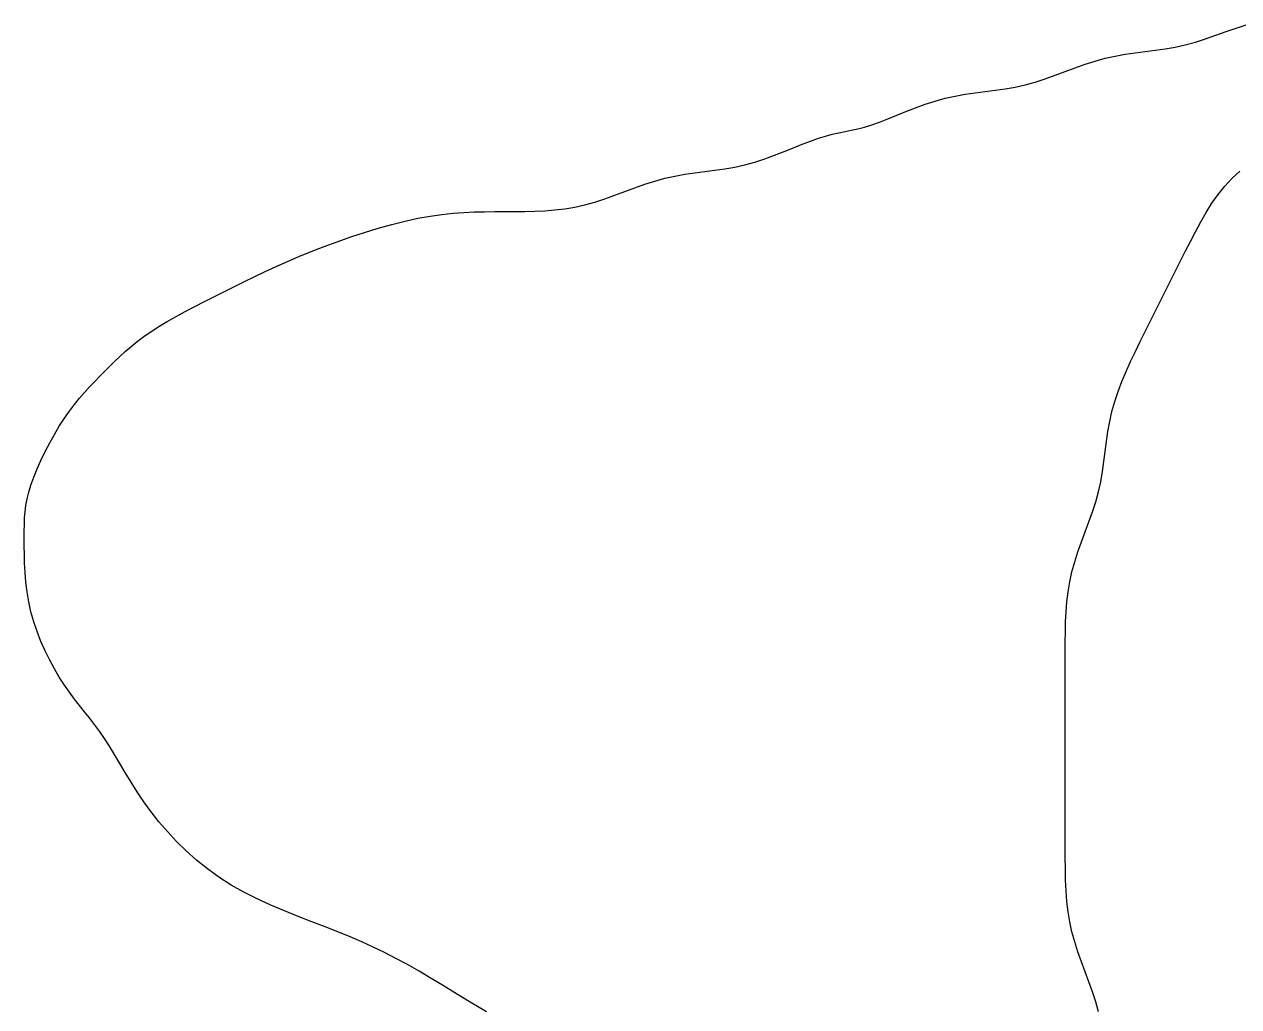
# Model space of a CAD drawing. Extents: x 138.78 to 140.36, y 234.45 to 235.46.
# Drawn here: x 138.777 to 139.306, y 234.924 to 235.352 of the extents above; entities that cross this region are included whole.
import ezdxf

# ---------------------------------------------------------------- set-up
doc = ezdxf.new("R2010")
doc.units = 0
doc.header["$MEASUREMENT"] = 0
doc.layers.get('0').update_dxf_attribs({"linetype": 'CONTINUOUS'})

msp = doc.modelspace()

# ---------------------------------------------------------------- linework, layer by layer
for p, q in [((139.3055, 235.35054), (139.31038, 235.35209)), ((139.29175, 235.34573), (139.29622, 235.34729)), ((139.29622, 235.34729), (139.30079, 235.34891)), ((139.30079, 235.34891), (139.3055, 235.35054)), ((139.2699, 235.34075), (139.27426, 235.34137)), ((139.27426, 235.34137), (139.27862, 235.34213)), ((139.27862, 235.34213), (139.28298, 235.3431)), ((139.28298, 235.3431), (139.28735, 235.34431)), ((139.28735, 235.34431), (139.29175, 235.34573)), ((139.23936, 235.33465), (139.24373, 235.33607)), ((139.24373, 235.33607), (139.24809, 235.33728)), ((139.24809, 235.33728), (139.25245, 235.33825)), ((139.25245, 235.33825), (139.25681, 235.33901)), ((139.25681, 235.33901), (139.26117, 235.33963)), ((139.26117, 235.33963), (139.26553, 235.34019)), ((139.26553, 235.34019), (139.2699, 235.34075)), ((139.22628, 235.32984), (139.23064, 235.33147)), ((139.23064, 235.33147), (139.235, 235.33309)), ((139.235, 235.33309), (139.23936, 235.33465)), ((139.20883, 235.32468), (139.21319, 235.32565)), ((139.21319, 235.32565), (139.21755, 235.32686)), ((139.21755, 235.32686), (139.22192, 235.32828)), ((139.22192, 235.32828), (139.22628, 235.32984)), ((139.1783, 235.31983), (139.18266, 235.3208)), ((139.18266, 235.3208), (139.18702, 235.32156)), ((139.18702, 235.32156), (139.19138, 235.32218)), ((139.19138, 235.32218), (139.19575, 235.32274)), ((139.19575, 235.32274), (139.20011, 235.3233)), ((139.20011, 235.3233), (139.20447, 235.32392)), ((139.20447, 235.32392), (139.20883, 235.32468)), ((139.16122, 235.31402), (139.16537, 235.31564)), ((139.16537, 235.31564), (139.16962, 235.3172)), ((139.16962, 235.3172), (139.17394, 235.31862)), ((139.17394, 235.31862), (139.1783, 235.31983)), ((139.14631, 235.3082), (139.14971, 235.30942)), ((139.14971, 235.30942), (139.15336, 235.31084)), ((139.15336, 235.31084), (139.1572, 235.31239)), ((139.1572, 235.31239), (139.16122, 235.31402)), ((139.1262, 235.30335), (139.12914, 235.30411)), ((139.12914, 235.30411), (139.13194, 235.30474)), ((139.13194, 235.30474), (139.13468, 235.30529)), ((139.13468, 235.30529), (139.13742, 235.30585)), ((139.13742, 235.30585), (139.14022, 235.30648)), ((139.14022, 235.30648), (139.14317, 235.30724)), ((139.14317, 235.30724), (139.14631, 235.3082)), ((139.11216, 235.2982), (139.11601, 235.29975)), ((139.11601, 235.29975), (139.11965, 235.30117)), ((139.11965, 235.30117), (139.12305, 235.30239)), ((139.12305, 235.30239), (139.1262, 235.30335)), ((139.09974, 235.29339), (139.104, 235.29495)), ((139.104, 235.29495), (139.10815, 235.29657)), ((139.10815, 235.29657), (139.11216, 235.2982)), ((139.07362, 235.28785), (139.07798, 235.2884)), ((139.07798, 235.2884), (139.08234, 235.28903)), ((139.08234, 235.28903), (139.0867, 235.28979)), ((139.0867, 235.28979), (139.09106, 235.29076)), ((139.09106, 235.29076), (139.09542, 235.29197)), ((139.09542, 235.29197), (139.09974, 235.29339)), ((139.04745, 235.2823), (139.05181, 235.28372)), ((139.05181, 235.28372), (139.05617, 235.28494)), ((139.05617, 235.28494), (139.06053, 235.28591)), ((139.06053, 235.28591), (139.06489, 235.28667)), ((139.06489, 235.28667), (139.06926, 235.28729)), ((139.06926, 235.28729), (139.07362, 235.28785)), ((139.3002, 235.28154), (139.30334, 235.28494)), ((139.30334, 235.28494), (139.30673, 235.28808)), ((139.03436, 235.2775), (139.03872, 235.27912)), ((139.03872, 235.27912), (139.04309, 235.28075)), ((139.04309, 235.28075), (139.04745, 235.2823)), ((139.2946, 235.27405), (139.29729, 235.2779)), ((139.29729, 235.2779), (139.3002, 235.28154)), ((139.01255, 235.27163), (139.01691, 235.27235)), ((139.01691, 235.27235), (139.02128, 235.27331)), ((139.02128, 235.27331), (139.02564, 235.27452)), ((139.02564, 235.27452), (139.03, 235.27594)), ((139.03, 235.27594), (139.03436, 235.2775)), ((139.29207, 235.27004), (139.2946, 235.27405)), ((138.943, 235.26627), (138.94858, 235.26749)), ((138.94858, 235.26749), (138.9539, 235.26845)), ((138.9539, 235.26845), (138.95899, 235.26917)), ((138.95899, 235.26917), (138.96386, 235.26969)), ((138.96386, 235.26969), (138.96857, 235.27004)), ((138.96857, 235.27004), (138.97314, 235.27025)), ((138.97314, 235.27025), (138.97761, 235.27036)), ((138.97761, 235.27036), (138.98201, 235.27039)), ((138.98201, 235.27039), (138.98638, 235.2704)), ((138.98638, 235.2704), (138.99074, 235.27041)), ((138.99074, 235.27041), (138.99511, 235.27045)), ((138.99511, 235.27045), (138.99947, 235.27055)), ((138.99947, 235.27055), (139.00383, 235.27076)), ((139.00383, 235.27076), (139.00819, 235.27111)), ((139.00819, 235.27111), (139.01255, 235.27163)), ((139.28968, 235.26589), (139.29207, 235.27004)), ((138.92532, 235.26131), (138.9313, 235.26315)), ((138.9313, 235.26315), (138.93722, 235.26481)), ((138.93722, 235.26481), (138.943, 235.26627)), ((139.28739, 235.26163), (139.28968, 235.26589)), ((138.90763, 235.25513), (138.91341, 235.25727)), ((138.91341, 235.25727), (138.91933, 235.25934)), ((138.91933, 235.25934), (138.92532, 235.26131)), ((139.28298, 235.25295), (139.28517, 235.25731)), ((139.28517, 235.25731), (139.28739, 235.26163)), ((138.89673, 235.25077), (138.90206, 235.25295)), ((138.90206, 235.25295), (138.90763, 235.25513)), ((139.2808, 235.24859), (139.28298, 235.25295)), ((138.88206, 235.24423), (138.88677, 235.24641)), ((138.88677, 235.24641), (138.89165, 235.24859)), ((138.89165, 235.24859), (138.89673, 235.25077)), ((139.27862, 235.24423), (139.2808, 235.24859)), ((138.87302, 235.23987), (138.87749, 235.24205)), ((138.87749, 235.24205), (138.88206, 235.24423)), ((139.27644, 235.23987), (139.27862, 235.24423)), ((138.8599, 235.23333), (138.86425, 235.23551)), ((138.86425, 235.23551), (138.86862, 235.23769)), ((138.86862, 235.23769), (138.87302, 235.23987)), ((139.27208, 235.23114), (139.27426, 235.23551)), ((139.27426, 235.23551), (139.27644, 235.23987)), ((138.85132, 235.22896), (138.85558, 235.23114)), ((138.85558, 235.23114), (138.8599, 235.23333)), ((139.2699, 235.22678), (139.27208, 235.23114)), ((138.84315, 235.2246), (138.84717, 235.22678)), ((138.84717, 235.22678), (138.85132, 235.22896)), ((139.26771, 235.22242), (139.2699, 235.22678)), ((138.83227, 235.21806), (138.83567, 235.22024)), ((138.83567, 235.22024), (138.83931, 235.22242)), ((138.83931, 235.22242), (138.84315, 235.2246)), ((139.26553, 235.21806), (139.26771, 235.22242)), ((138.82622, 235.2137), (138.82913, 235.21588)), ((138.82913, 235.21588), (138.83227, 235.21806)), ((139.26336, 235.2137), (139.26553, 235.21806)), ((138.81861, 235.20716), (138.821, 235.20934)), ((138.821, 235.20934), (138.82353, 235.21152)), ((138.82353, 235.21152), (138.82622, 235.2137)), ((139.25914, 235.20497), (139.26122, 235.20934)), ((139.26122, 235.20934), (139.26336, 235.2137)), ((138.8141, 235.20279), (138.81632, 235.20497)), ((138.81632, 235.20497), (138.81861, 235.20716)), ((139.25717, 235.20061), (139.25914, 235.20497)), ((138.80755, 235.19621), (138.80973, 235.19843)), ((138.80973, 235.19843), (138.81191, 235.20061)), ((138.81191, 235.20061), (138.8141, 235.20279)), ((139.25534, 235.19625), (139.25717, 235.20061)), ((138.80319, 235.19153), (138.80537, 235.19392)), ((138.80537, 235.19392), (138.80755, 235.19621)), ((139.25368, 235.19189), (139.25534, 235.19625)), ((138.79883, 235.1863), (138.80101, 235.189)), ((138.80101, 235.189), (138.80319, 235.19153)), ((139.25222, 235.18753), (139.25368, 235.19189)), ((138.79447, 235.18026), (138.79665, 235.1834)), ((138.79665, 235.1834), (138.79883, 235.1863)), ((139.25003, 235.1788), (139.25099, 235.18317)), ((139.25099, 235.18317), (139.25222, 235.18753)), ((138.79229, 235.17686), (138.79447, 235.18026)), ((139.24927, 235.17444), (139.25003, 235.1788)), ((138.78808, 235.16952), (138.79015, 235.17326)), ((138.79015, 235.17326), (138.79229, 235.17686)), ((139.24864, 235.17008), (139.24927, 235.17444)), ((138.78611, 235.16572), (138.78808, 235.16952)), ((139.24809, 235.16572), (139.24864, 235.17008)), ((138.78261, 235.15818), (138.78427, 235.16191)), ((138.78427, 235.16191), (138.78611, 235.16572)), ((139.24691, 235.157), (139.24753, 235.16136)), ((139.24753, 235.16136), (139.24809, 235.16572)), ((138.78115, 235.15458), (138.78261, 235.15818)), ((139.24614, 235.15263), (139.24691, 235.157)), ((138.77897, 235.14803), (138.77993, 235.15118)), ((138.77993, 235.15118), (138.78115, 235.15458)), ((139.24518, 235.14827), (139.24614, 235.15263)), ((138.77825, 235.14509), (138.77897, 235.14803)), ((139.24396, 235.14391), (139.24518, 235.14827)), ((138.77738, 235.13955), (138.77773, 235.14229)), ((138.77773, 235.14229), (138.77825, 235.14509)), ((139.24254, 235.13955), (139.24396, 235.14391)), ((138.77706, 235.13401), (138.77717, 235.13681)), ((138.77717, 235.13681), (138.77738, 235.13955)), ((139.23936, 235.13082), (139.24099, 235.13519)), ((139.24099, 235.13519), (139.24254, 235.13955)), ((138.77702, 235.13106), (138.77706, 235.13401)), ((138.77702, 235.12792), (138.77702, 235.13106)), ((139.23774, 235.12646), (139.23936, 235.13082)), ((138.77702, 235.12451), (138.77702, 235.12792)), ((138.77706, 235.12087), (138.77702, 235.12451)), ((139.23618, 235.1221), (139.23774, 235.12646)), ((138.77717, 235.11703), (138.77706, 235.12087)), ((139.23476, 235.11774), (139.23618, 235.1221)), ((138.77738, 235.11301), (138.77717, 235.11703)), ((139.23355, 235.11338), (139.23476, 235.11774)), ((138.77773, 235.10886), (138.77738, 235.11301)), ((138.77825, 235.10461), (138.77773, 235.10886)), ((139.23187, 235.10465), (139.23259, 235.10902)), ((139.23259, 235.10902), (139.23355, 235.11338)), ((138.77897, 235.10029), (138.77825, 235.10461)), ((139.23135, 235.10029), (139.23187, 235.10465)), ((138.77993, 235.09593), (138.77897, 235.10029)), ((139.231, 235.09593), (139.23135, 235.10029)), ((138.78115, 235.09157), (138.77993, 235.09593)), ((139.23079, 235.09157), (139.231, 235.09593)), ((138.78261, 235.08725), (138.78115, 235.09157)), ((138.78427, 235.083), (138.78261, 235.08725)), ((139.23065, 235.08285), (139.23069, 235.08721)), ((139.23069, 235.08721), (139.23079, 235.09157)), ((138.78611, 235.07885), (138.78427, 235.083)), ((139.23064, 235.07848), (139.23065, 235.08285)), ((138.78808, 235.07483), (138.78611, 235.07885)), ((139.23064, 235.07412), (139.23064, 235.07848)), ((138.79015, 235.07099), (138.78808, 235.07483)), ((139.23064, 235.06971), (139.23064, 235.07412)), ((138.79229, 235.06735), (138.79015, 235.07099)), ((138.79447, 235.06394), (138.79229, 235.06735)), ((139.23064, 235.06525), (139.23064, 235.06971)), ((138.79665, 235.0608), (138.79447, 235.06394)), ((138.79883, 235.05786), (138.79665, 235.0608)), ((139.23064, 235.06067), (139.23064, 235.06525)), ((139.23064, 235.05597), (139.23064, 235.06067)), ((138.80101, 235.05505), (138.79883, 235.05786)), ((139.23064, 235.05109), (139.23064, 235.05597)), ((138.80319, 235.05231), (138.80101, 235.05505)), ((138.80537, 235.04958), (138.80319, 235.05231)), ((139.23064, 235.046), (139.23064, 235.05109)), ((138.80755, 235.04677), (138.80537, 235.04958)), ((138.80973, 235.04383), (138.80755, 235.04677)), ((139.23064, 235.04068), (139.23064, 235.046)), ((138.81191, 235.04068), (138.80973, 235.04383)), ((138.8141, 235.03728), (138.81191, 235.04068)), ((139.23064, 235.0351), (139.23064, 235.04068)), ((138.81632, 235.03364), (138.8141, 235.03728)), ((139.23064, 235.02932), (139.23064, 235.0351)), ((138.81861, 235.02979), (138.81632, 235.03364)), ((138.821, 235.02578), (138.81861, 235.02979)), ((139.23064, 235.02341), (139.23064, 235.02932)), ((138.82353, 235.02163), (138.821, 235.02578)), ((138.82622, 235.01737), (138.82353, 235.02163)), ((139.23064, 235.01742), (139.23064, 235.02341)), ((138.82913, 235.01305), (138.82622, 235.01737)), ((138.83227, 235.0087), (138.82913, 235.01305)), ((139.23064, 235.01143), (139.23064, 235.01742)), ((138.83567, 235.00434), (138.83227, 235.0087)), ((139.23064, 235.00552), (139.23064, 235.01143)), ((138.83936, 235.00002), (138.83567, 235.00434)), ((139.23064, 234.99973), (139.23064, 235.00552)), ((138.84331, 234.99576), (138.83936, 235.00002)), ((139.23064, 234.99416), (139.23064, 234.99973)), ((138.84753, 234.99161), (138.84331, 234.99576)), ((139.23065, 234.98884), (139.23064, 234.99416)), ((138.85203, 234.9876), (138.84753, 234.99161)), ((138.8568, 234.98375), (138.85203, 234.9876)), ((139.23069, 234.98375), (139.23065, 234.98884)), ((138.86185, 234.98011), (138.8568, 234.98375)), ((139.23079, 234.97887), (139.23069, 234.98375)), ((138.86716, 234.97671), (138.86185, 234.98011)), ((138.87274, 234.97357), (138.86716, 234.97671)), ((139.231, 234.97417), (139.23079, 234.97887)), ((138.87852, 234.97067), (138.87274, 234.97357)), ((139.23135, 234.96959), (139.231, 234.97417)), ((138.88444, 234.96797), (138.87852, 234.97067)), ((138.89042, 234.96544), (138.88444, 234.96797)), ((138.89641, 234.96305), (138.89042, 234.96544)), ((139.23187, 234.96512), (139.23135, 234.96959)), ((138.90233, 234.96076), (138.89641, 234.96305)), ((138.90811, 234.95854), (138.90233, 234.96076)), ((139.23259, 234.96072), (139.23187, 234.96512)), ((139.23355, 234.95635), (139.23259, 234.96072)), ((138.91369, 234.95635), (138.90811, 234.95854)), ((138.91901, 234.95417), (138.91369, 234.95635)), ((139.23476, 234.95199), (139.23355, 234.95635)), ((138.92414, 234.95195), (138.91901, 234.95417)), ((138.92912, 234.94966), (138.92414, 234.95195)), ((138.93404, 234.94727), (138.92912, 234.94966)), ((139.23618, 234.94763), (139.23476, 234.95199)), ((138.93896, 234.94474), (138.93404, 234.94727)), ((138.94395, 234.94204), (138.93896, 234.94474)), ((139.23774, 234.94327), (139.23618, 234.94763)), ((138.94907, 234.93914), (138.94395, 234.94204)), ((138.9544, 234.936), (138.94907, 234.93914)), ((139.23936, 234.93891), (139.23774, 234.94327)), ((138.95998, 234.9326), (138.9544, 234.936)), ((139.24099, 234.93455), (139.23936, 234.93891)), ((139.24254, 234.93018), (139.24099, 234.93455)), ((138.96585, 234.929), (138.95998, 234.9326)), ((138.97198, 234.92527), (138.96585, 234.929)), ((139.24396, 234.92582), (139.24254, 234.93018)), ((138.97839, 234.92146), (138.97198, 234.92527)), ((139.24518, 234.92146), (139.24396, 234.92582))]:
    msp.add_line(p, q)

doc.saveas('drawing.dxf')
